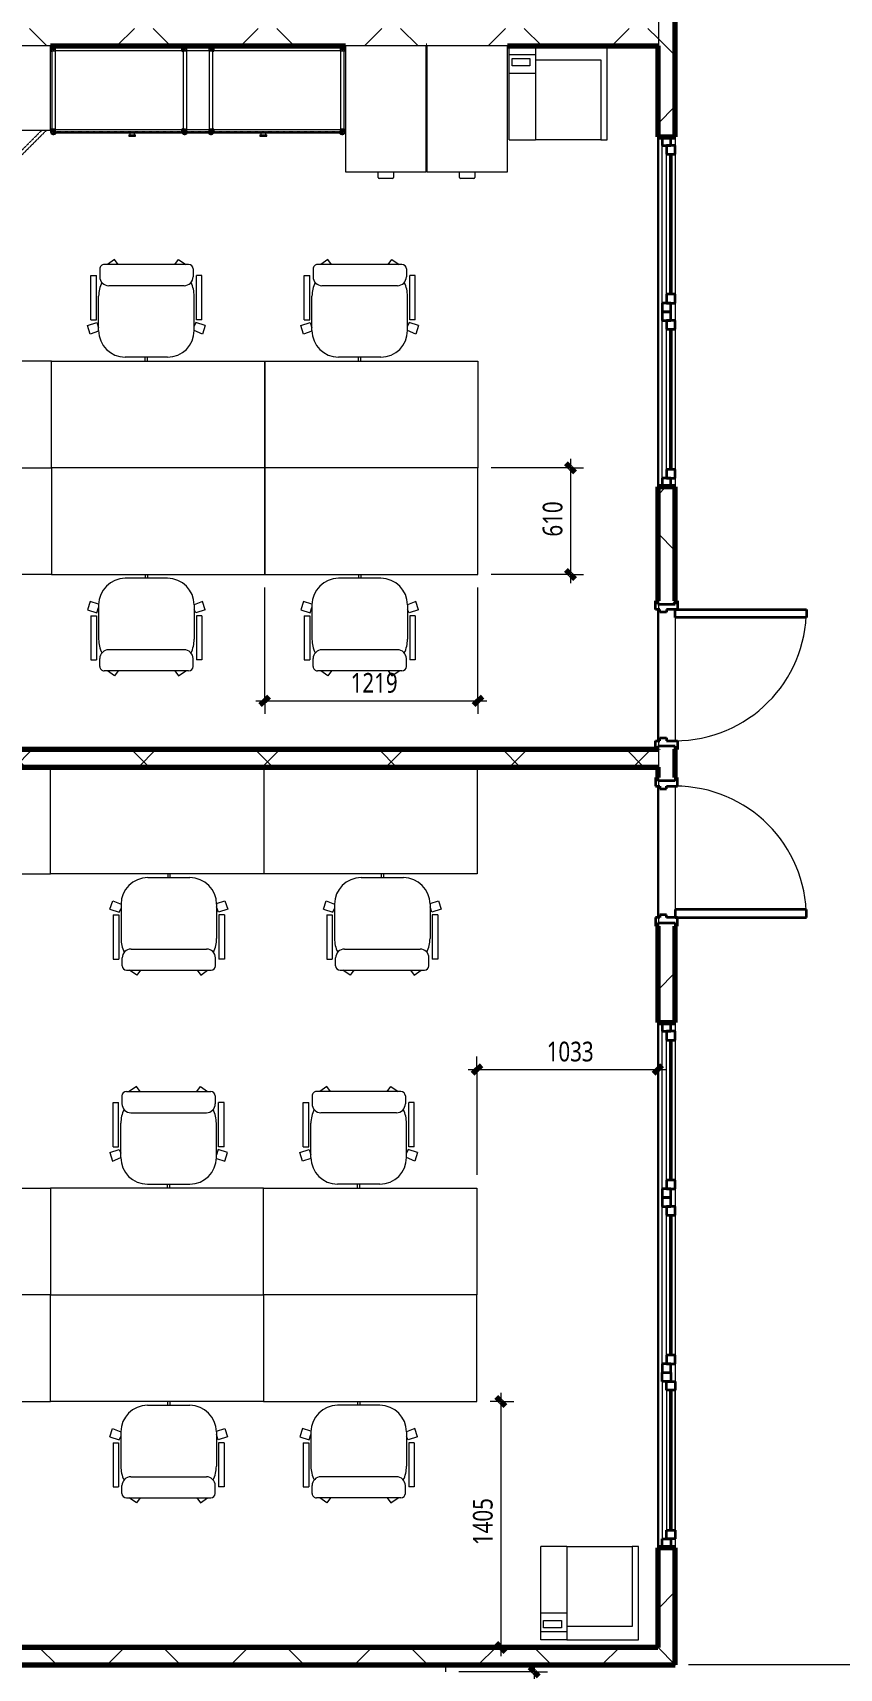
# Model space of a CAD drawing. Header units: millimetres. Extents: x -67152 to -48359, y -6192 to 21191.
# Drawn here: x -60032 to -55421, y 4014 to 13357 of the extents above; entities that cross this region are included whole.
import ezdxf

# ---------------------------------------------------------------- set-up
doc = ezdxf.new("R2010")
doc.units = ezdxf.units.MM
doc.linetypes.add('_Hidden', pattern=[2.38125, 1.5875, -0.79375])
doc.linetypes.add('Dash 3mm', pattern=[6, 3, -3])
for name, color, linetype, lineweight in [('A-ANNO-DIMS', 211, 'Continuous', 9), ('A-ANNO-DIMS-50', 211, 'Continuous', 9), ('A-DETL-GENF', 92, 'Continuous', 9), ('A-DOOR', 31, 'Continuous', 18), ('A-DOOR-FRAM', 31, 'Continuous', 35), ('A-FLOR', 192, 'Continuous', 18), ('A-GLAZ', 151, 'Continuous', 18), ('A-WALL', 113, 'Continuous', 18), ('A-WALL-PATT', 111, 'Continuous', 70), ('I-FURN', 30, 'Continuous', 9), ('I-FURN-HDLN', 30, 'Dash 3mm', 9), ('I-FURN-PNLS', 30, 'Continuous', 9), ('Q-CASE', 31, 'Continuous', 9), ('Q-SPCQ', 91, 'Continuous', 9), ('S-STRS', 31, 'Continuous', 9)]:
    doc.layers.add(name, color=color, linetype=linetype, lineweight=lineweight)
doc.styles.add('Trebuchet MS_1', font='trebuc.ttf', dxfattribs={"width": 0.8, "height": 112.5})
doc.dimstyles.new('Linear_-_2_25mm_Trebuchet_MS', dxfattribs={"dimscale": 304.8, "dimtxt": 115.981977, "dimasz": 0.164042, "dimexe": 0.246063, "dimexo": 0.246063, "dimgap": 0.049213, "dimtad": 1, "dimdec": 0, "dimzin": 0, "dimdsep": 46, "dimtxsty": 'Trebuchet MS_1', "dimblk1": 'OBLIQUE', "dimblk2": 'OBLIQUE', "dimsah": 1, "dimcen": 0.09, "dimdle": 0.164042, "dimazin": 0, "dimtfac": 1, "dimtdec": 4, "dimtix": 1, "dimtmove": 0, "dimatfit": 3, "dimfxl": 1, "dimtvp": 1, "dimtolj": 1, "dimtzin": 0, "dimarcsym": 2})
pattern_1 = [(45, (0, 0), (-353.5534, 353.5534), []), (135, (0, 0), (-353.5534, -353.5534), [])]

# ---------------------------------------------------------------- blocks, each defined once
blk = doc.blocks.new('Printer-LaserJet - Printer-LaserJet-3350240-Nivel 1 Oficinas')
at = {"layer": 'Q-SPCQ'}
for p, q in [((-163.7, -136.9), (-163.7, 244.1)), ((-14.6, 244.1), (-163.7, 244.1)), ((-14.6, 244.1), (359.2, 244.1)), ((-14.6, 244.1), (-14.6, -136.9)), ((395.1, 244.1), (359.2, 244.1)), ((359.2, 244.1), (359.2, -213.1)), ((395.1, -289.3), (395.1, 244.1)), ((-163.7, -243.8), (-163.7, -136.9)), ((-14.6, -136.9), (-163.7, -136.9)), ((-147.1, -219.7), (-147.1, -178.1)), ((-147.1, -178.1), (-45.5, -178.1)), ((-45.5, -179.9), (-147.1, -179.9)), ((-45.5, -178.1), (-45.5, -219.7)), ((-14.6, -136.9), (-14.6, -243.8)), ((-163.7, -289.3), (-163.7, -243.8)), ((-14.6, -243.8), (-163.7, -243.8)), ((-45.5, -219.7), (-147.1, -219.7)), ((359.2, -213.1), (-14.6, -213.1)), ((-14.6, -243.8), (-14.6, -289.3)), ((-14.6, -289.3), (-163.7, -289.3)), ((-14.6, -289.3), (395.1, -289.3))]:
    blk.add_line(p, q, dxfattribs=at)
blk = doc.blocks.new('Printer-LaserJet - Printer-LaserJet-3171375-Nivel 1 Oficinas')
at = {"layer": 'Q-SPCQ'}
for p, q in [((-163.7, 243.8), (-163.7, 289.3)), ((-163.7, 289.3), (-14.6, 289.3)), ((395.1, 289.3), (-14.6, 289.3)), ((-14.6, 289.3), (-14.6, 243.8)), ((395.1, -244.1), (395.1, 289.3)), ((-163.7, 136.9), (-163.7, 243.8)), ((-163.7, 243.8), (-14.6, 243.8)), ((-147.1, 219.7), (-45.5, 219.7)), ((-147.1, 178.1), (-147.1, 219.7)), ((-45.5, 219.7), (-45.5, 178.1)), ((-14.6, 243.8), (-14.6, 136.9)), ((-14.6, 213.1), (359.2, 213.1)), ((359.2, 213.1), (359.2, -244.1)), ((-163.7, -244.1), (-163.7, 136.9)), ((-163.7, 136.9), (-14.6, 136.9)), ((-147.1, 179.9), (-45.5, 179.9)), ((-45.5, 178.1), (-147.1, 178.1)), ((-14.6, 136.9), (-14.6, -244.1)), ((-163.7, -244.1), (-14.6, -244.1)), ((359.2, -244.1), (-14.6, -244.1)), ((359.2, -244.1), (395.1, -244.1))]:
    blk.add_line(p, q, dxfattribs=at)
blk = doc.blocks.new('Furniture_System-Standing_Desk-Rectangular - 120x60-2486076-Nivel 1 Oficinas')
at = {"layer": 'I-FURN-PNLS'}
for p, q in [((1219.2, 0), (0, 0)), ((0, 0), (0, -609.6)), ((1219.2, -609.6), (1219.2, 0)), ((0, -609.6), (1219.2, -609.6))]:
    blk.add_line(p, q, dxfattribs=at)
blk = doc.blocks.new('Chair-Executive - Chair-Executive-3281376-Nivel 1 Oficinas')
at = {"layer": 'I-FURN'}
for p, q in [((-125.5, 222.1), (-125.5, 177)), ((-100.3, 247.3), (382.2, 247.3)), ((-41.7, 275.7), (-83.8, 247.3)), ((-21.1, 247.3), (-41.7, 275.7)), ((303, 247.3), (323.6, 275.7)), ((323.6, 275.7), (362.7, 247.3)), ((407.5, 222.1), (407.5, 177)), ((-176.5, -68.4), (-176.5, 184.3)), ((-176.5, 184.3), (-144.6, 184.3)), ((-144.6, -68.4), (-144.6, 184.3)), ((-74.8, 126.3), (356.8, 126.3)), ((458.5, 184.3), (426.2, 184.3)), ((426.2, -68.4), (426.2, 184.3)), ((458.5, -68.4), (458.5, 184.3)), ((-132.1, -129.5), (-132.1, 66.2)), ((414, -129.5), (414, 66.2)), ((-195.6, -101.6), (-142, -84.2)), ((-176.5, -68.4), (-144.6, -68.4)), ((-142, -84.2), (-132.1, -104.4)), ((424, -84.2), (414, -114.8)), ((477.6, -101.6), (424, -84.2)), ((458.5, -68.4), (426.2, -68.4)), ((-195.6, -101.6), (-179.9, -149.9)), ((-179.9, -149.9), (-132.1, -129.5)), ((414, -134.3), (461.9, -149.9)), ((461.9, -149.9), (477.6, -101.6)), ((20.3, -281.9), (261.6, -281.9)), ((134.6, -303.9), (134.6, -281.9)), ((134.6, -281.9), (147.3, -281.9)), ((147.3, -303.9), (147.3, -281.9))]:
    blk.add_line(p, q, dxfattribs=at)
for centre, radius, start, end in [((-100.3, 222.1), 25.2, 90, 180), ((382.2, 222.1), 25.2, 360, 90), ((45.7, 66.2), 177.8, 153.83416, 180), ((-74.8, 177), 50.7, 180, 270), ((356.8, 177), 50.7, 270, 360), ((236.2, 66.2), 177.8, 360, 26.1684), ((20.3, -129.5), 152.4, 180, 270), ((261.6, -129.5), 152.4, 270, 360)]:
    blk.add_arc(centre, radius, start, end, dxfattribs=at)
blk = doc.blocks.new('Furniture_System-Standing_Desk-Rectangular - 120x60-3281375-Nivel 1 Oficinas')
at = {"layer": 'I-FURN-PNLS'}
for p, q in [((0, 609.6), (1219.2, 609.6)), ((0, 0), (0, 609.6)), ((1219.2, 609.6), (1219.2, 0)), ((1219.2, 0), (0, 0))]:
    blk.add_line(p, q, dxfattribs=at)
blk = doc.blocks.new('Chair-Executive - Chair-Executive-3215924-Nivel 1 Oficinas')
at = {"layer": 'I-FURN'}
for p, q in [((20.3, 281.9), (261.6, 281.9)), ((134.6, 303.9), (134.6, 281.9)), ((134.6, 281.9), (147.3, 281.9)), ((147.3, 303.9), (147.3, 281.9)), ((-195.6, 101.6), (-179.9, 149.9)), ((-195.6, 101.6), (-142, 84.2)), ((-179.9, 149.9), (-132.1, 129.5)), ((-142, 84.2), (-132.1, 104.4)), ((-132.1, 129.5), (-132.1, -66.2)), ((414, 134.3), (461.9, 149.9)), ((414, 129.5), (414, -66.2)), ((424, 84.2), (414, 114.8)), ((477.6, 101.6), (424, 84.2)), ((461.9, 149.9), (477.6, 101.6)), ((-176.5, 68.4), (-144.6, 68.4)), ((-176.5, 68.4), (-176.5, -184.3)), ((-144.6, 68.4), (-144.6, -184.3)), ((458.5, 68.4), (426.2, 68.4)), ((426.2, 68.4), (426.2, -184.3)), ((458.5, 68.4), (458.5, -184.3)), ((-176.5, -184.3), (-144.6, -184.3)), ((-125.5, -222.1), (-125.5, -177)), ((-74.8, -126.3), (356.8, -126.3)), ((407.5, -222.1), (407.5, -177)), ((458.5, -184.3), (426.2, -184.3)), ((-100.3, -247.3), (382.2, -247.3)), ((-41.7, -275.7), (-83.8, -247.3)), ((-21.1, -247.3), (-41.7, -275.7)), ((303, -247.3), (323.6, -275.7)), ((323.6, -275.7), (362.7, -247.3))]:
    blk.add_line(p, q, dxfattribs=at)
for centre, radius, start, end in [((20.3, 129.5), 152.4, 90, 180), ((261.6, 129.5), 152.4, 0, 90), ((45.7, -66.2), 177.8, 180, 206.16584), ((236.2, -66.2), 177.8, 333.8316, 0), ((-74.8, -177), 50.7, 90, 180), ((356.8, -177), 50.7, 0, 90), ((-100.3, -222.1), 25.2, 180, 270), ((382.2, -222.1), 25.2, 270, 0)]:
    blk.add_arc(centre, radius, start, end, dxfattribs=at)
blk = doc.blocks.new('Furniture_System-Standing_Desk-Rectangular - 120x60-V10-Nivel 1 Oficinas')
at = {"layer": 'I-FURN-PNLS'}
for p, q in [((0, 609.6), (1219.2, 609.6)), ((0, 0), (0, 609.6)), ((1219.2, 609.6), (1219.2, 0))]:
    blk.add_line(p, q, dxfattribs=at)
blk = doc.blocks.new('Furniture_System-Standing_Desk-Rectangular - 120x60-V11-Nivel 1 Oficinas')
at = {"layer": 'I-FURN-PNLS'}
for p, q in [((0, 0), (0, -609.6)), ((1219.2, -609.6), (1219.2, 0)), ((0, -609.6), (1219.2, -609.6))]:
    blk.add_line(p, q, dxfattribs=at)
blk = doc.blocks.new('SSG_Cabinet_Storage_2_Door_SST - Default-3475845-Nivel 1 Oficinas')
at = {"layer": 'Q-CASE', "lineweight": 18}
for p, q in [((457.2, 241.3), (-457.2, 241.3)), ((-457.2, 241.3), (-457.2, -241.3)), ((457.2, -241.3), (457.2, 241.3)), ((-457.2, -241.3), (457.2, -241.3))]:
    blk.add_line(p, q, dxfattribs=at)
at = {"layer": 'Q-CASE', "linetype": '_Hidden', "lineweight": 18}
for p, q in [((-435, -241.3), (-128.5, -547.8)), ((-115.1, -534.3), (-408, -241.3)), ((115.1, -534.3), (408, -241.3)), ((435, -241.3), (128.5, -547.8)), ((-128.5, -547.8), (-115.1, -534.3)), ((128.5, -547.8), (115.1, -534.3))]:
    blk.add_line(p, q, dxfattribs=at)
for centre, start, end in [((-435, -241.3), 315, 360), ((435, -241.3), 180, 225)]:
    blk.add_arc(centre, 433.4, start, end, dxfattribs=at)
blk = doc.blocks.new('M_Cabinet-File 5 Drawer - 0380 x 0457mm-3476997-Nivel 1 Oficinas')
at = {"layer": 'I-FURN'}
for p, q in [((102.1, 217.9), (-357.9, 217.9)), ((-357.9, 217.9), (-357.9, -502.1)), ((102.1, -502.1), (102.1, 217.9)), ((-357.9, -502.1), (102.1, -502.1)), ((-172.3, -533.9), (-172.3, -502.1)), ((-89.8, -540.2), (-166, -540.2)), ((-83.4, -502.1), (-83.4, -533.9))]:
    blk.add_line(p, q, dxfattribs=at)
for centre, start, end in [((-166, -533.9), 180, 270), ((-89.8, -533.9), 270, 0)]:
    blk.add_arc(centre, 6.35, start, end, dxfattribs=at)
blk = doc.blocks.new('USM Haller sideboard 1536x386 740 mm - Pos_ 3_05  _1536x386_740mm _  60x15_29inch_-3489372-Nivel 1 Oficinas')
at = {"layer": 'A-DETL-GENF'}
for p, q in [((6.6, -13), (6.6, -23)), ((6.6, -13), (6.6, -23)), ((8.5, -29.4), (10.2, -27.7)), ((8.5, -29.4), (10.2, -27.7)), ((8.5, -29.4), (8.5, -476.6)), ((8.5, -29.4), (8.5, -476.6)), ((23, -6.6), (13, -6.6)), ((23, -6.6), (13, -6.6)), ((13, -29.4), (23, -29.4)), ((13, -29.4), (23, -29.4)), ((27.5, -29.4), (25.8, -27.7)), ((27.5, -29.4), (25.8, -27.7)), ((27.5, -29.4), (27.5, -476.6)), ((27.5, -29.4), (27.5, -476.6)), ((29.4, -8.5), (27.7, -10.2)), ((29.4, -8.5), (27.7, -10.2)), ((29.4, -27.5), (27.7, -25.8)), ((29.4, -27.5), (27.7, -25.8)), ((29.4, -8.5), (906.9, -8.5)), ((29.4, -8.5), (906.9, -8.5)), ((29.4, -23), (29.4, -13)), ((29.4, -23), (29.4, -13)), ((29.4, -27.5), (906.9, -27.5)), ((29.4, -27.5), (906.9, -27.5)), ((756.6, -13), (756.6, -23)), ((756.6, -13), (756.6, -23)), ((758.5, -29.4), (760.2, -27.7)), ((758.5, -29.4), (760.2, -27.7)), ((758.5, -29.4), (758.5, -476.6)), ((758.5, -29.4), (758.5, -476.6)), ((773, -6.6), (763, -6.6)), ((773, -6.6), (763, -6.6)), ((763, -29.4), (773, -29.4)), ((763, -29.4), (773, -29.4)), ((777.5, -29.4), (775.8, -27.7)), ((777.5, -29.4), (775.8, -27.7)), ((777.5, -29.4), (777.5, -476.6)), ((777.5, -29.4), (777.5, -476.6)), ((779.4, -8.5), (777.7, -10.2)), ((779.4, -8.5), (777.7, -10.2)), ((779.4, -27.5), (777.7, -25.8)), ((779.4, -27.5), (777.7, -25.8)), ((779.4, -8.5), (1656.9, -8.5)), ((779.4, -8.5), (1656.9, -8.5)), ((779.4, -23), (779.4, -13)), ((779.4, -23), (779.4, -13)), ((779.4, -27.5), (1656.9, -27.5)), ((779.4, -27.5), (1656.9, -27.5)), ((906.6, -13), (906.6, -23)), ((906.6, -13), (906.6, -23)), ((906.9, -8.5), (908.4, -10)), ((906.9, -8.5), (908.4, -10)), ((906.9, -27.5), (908.4, -26)), ((906.9, -27.5), (908.4, -26)), ((908.5, -29.4), (910.2, -27.7)), ((908.5, -29.4), (910.2, -27.7)), ((908.5, -29.4), (908.5, -33.3)), ((908.5, -29.4), (908.5, -476.6)), ((908.5, -29.4), (908.5, -33.3)), ((908.5, -29.4), (908.5, -476.6)), ((923, -6.6), (913, -6.6)), ((923, -6.6), (913, -6.6)), ((913, -29.4), (923, -29.4)), ((913, -29.4), (923, -29.4)), ((927.5, -29.4), (925.8, -27.7)), ((927.5, -29.4), (925.8, -27.7)), ((927.5, -29.4), (927.5, -33.3)), ((927.5, -29.4), (927.5, -476.6)), ((927.5, -29.4), (927.5, -476.6)), ((927.5, -29.4), (927.5, -33.3)), ((927.5, -29.4), (927.5, -476.6)), ((927.5, -29.4), (927.5, -476.6)), ((929.4, -23), (929.4, -13)), ((929.4, -23), (929.4, -13)), ((1656.6, -13), (1656.6, -23)), ((1656.6, -13), (1656.6, -23)), ((1656.9, -8.5), (1658.4, -10)), ((1656.9, -8.5), (1658.4, -10)), ((1656.9, -27.5), (1658.4, -26)), ((1656.9, -27.5), (1658.4, -26)), ((1658.5, -29.4), (1660.2, -27.7)), ((1658.5, -29.4), (1660.2, -27.7)), ((1658.5, -29.4), (1658.5, -33.3)), ((1658.5, -29.4), (1658.5, -476.6)), ((1658.5, -29.4), (1658.5, -33.3)), ((1658.5, -29.4), (1658.5, -476.6)), ((1673, -6.6), (1663, -6.6)), ((1673, -6.6), (1663, -6.6)), ((1663, -29.4), (1673, -29.4)), ((1663, -29.4), (1673, -29.4)), ((1677.5, -29.4), (1675.8, -27.7)), ((1677.5, -29.4), (1675.8, -27.7)), ((1677.5, -29.4), (1677.5, -33.3)), ((1677.5, -29.4), (1677.5, -476.6)), ((1677.5, -29.4), (1677.5, -476.6)), ((1677.5, -29.4), (1677.5, -33.3)), ((1677.5, -29.4), (1677.5, -476.6)), ((1677.5, -29.4), (1677.5, -476.6)), ((1679.4, -23), (1679.4, -13)), ((1679.4, -23), (1679.4, -13)), ((6.6, -483), (6.6, -493)), ((6.6, -483), (6.6, -493)), ((8.5, -476.6), (10.2, -478.3)), ((8.5, -476.6), (10.2, -478.3)), ((23, -476.6), (13, -476.6)), ((23, -476.6), (13, -476.6)), ((13, -499.4), (23, -499.4)), ((13, -499.4), (23, -499.4)), ((27.5, -476.6), (25.8, -478.3)), ((27.5, -476.6), (25.8, -478.3)), ((29.4, -478.5), (27.7, -480.2)), ((29.4, -478.5), (27.7, -480.2)), ((29.4, -497.5), (27.7, -495.8)), ((29.4, -497.5), (27.7, -495.8)), ((29.4, -478.5), (906.3, -478.5)), ((29.4, -478.5), (906.3, -478.5)), ((29.4, -493), (29.4, -483)), ((29.4, -493), (29.4, -483)), ((29.4, -497.5), (906.9, -497.5)), ((29.4, -497.5), (454.1, -497.5)), ((481.7, -497.5), (906.9, -497.5)), ((756.6, -483), (756.6, -493)), ((756.6, -483), (756.6, -493)), ((758.5, -476.6), (760.2, -478.3)), ((758.5, -476.6), (760.2, -478.3)), ((773, -476.6), (763, -476.6)), ((773, -476.6), (763, -476.6)), ((763, -499.4), (773, -499.4)), ((763, -499.4), (773, -499.4)), ((777.5, -476.6), (775.8, -478.3)), ((777.5, -476.6), (775.8, -478.3)), ((779.4, -478.5), (777.7, -480.2)), ((779.4, -478.5), (777.7, -480.2)), ((779.4, -497.5), (777.7, -495.8)), ((779.4, -497.5), (777.7, -495.8)), ((779.4, -478.5), (1656.3, -478.5)), ((779.4, -478.5), (1656.3, -478.5)), ((779.4, -493), (779.4, -483)), ((779.4, -493), (779.4, -483)), ((779.4, -497.5), (1656.9, -497.5)), ((779.4, -497.5), (1204.1, -497.5)), ((906.3, -478.5), (908.2, -480.3)), ((906.3, -478.5), (908.2, -480.3)), ((906.6, -483), (906.6, -493)), ((906.6, -483), (906.6, -493)), ((906.9, -497.5), (908.4, -496)), ((906.9, -497.5), (908.4, -496)), ((908.5, -476.6), (910.2, -478.3)), ((908.5, -476.6), (910.2, -478.3)), ((923, -476.6), (913, -476.6)), ((923, -476.6), (913, -476.6)), ((913, -499.4), (923, -499.4)), ((913, -499.4), (923, -499.4)), ((927.5, -476.6), (925.8, -478.3)), ((927.5, -476.6), (925.8, -478.3)), ((929.4, -493), (929.4, -483)), ((929.4, -493), (929.4, -483)), ((1231.7, -497.5), (1656.9, -497.5)), ((1656.3, -478.5), (1658.2, -480.3)), ((1656.3, -478.5), (1658.2, -480.3)), ((1656.6, -483), (1656.6, -493)), ((1656.6, -483), (1656.6, -493)), ((1656.9, -497.5), (1658.4, -496)), ((1656.9, -497.5), (1658.4, -496)), ((1658.5, -476.6), (1660.2, -478.3)), ((1658.5, -476.6), (1660.2, -478.3)), ((1673, -476.6), (1663, -476.6)), ((1673, -476.6), (1663, -476.6)), ((1663, -499.4), (1673, -499.4)), ((1663, -499.4), (1673, -499.4)), ((1677.5, -476.6), (1675.8, -478.3)), ((1677.5, -476.6), (1675.8, -478.3)), ((1679.4, -493), (1679.4, -483)), ((1679.4, -493), (1679.4, -483))]:
    blk.add_line(p, q, dxfattribs=at)
for centre, radius, start, end in [((18.3, -18), 18, 31.87492, 148.12508), ((768.3, -18), 18, 31.87492, 148.12508), ((18, -18), 18, 31.88847, 238.12508), ((18, -18), 18, 121.86073, 238.13927), ((18.1, -18.1), 12.7, 113.93933, 156.06067), ((18.1, -18.1), 12.7, 113.93933, 156.06067), ((18.1, -17.9), 12.7, 203.93822, 246.06178), ((18.1, -17.9), 12.7, 203.93822, 246.06178), ((18, -18), 5.27, 0, 180), ((18, -18), 5.27, 0, 180), ((18, -18), 5.27, 180, 0), ((18, -18), 5.27, 180, 0), ((18, -18), 4.27, 360, 180), ((18, -18), 4.27, 360, 180), ((18, -18), 4.27, 180, 360), ((18, -18), 4.27, 180, 360), ((17.9, -18.1), 12.6, 23.79111, 66.20889), ((17.9, -18.1), 12.6, 23.79111, 66.20889), ((18.1, -18.1), 12.4, 293.37609, 336.62391), ((18.1, -18.1), 12.4, 293.37609, 336.62391), ((768, -18), 18, 31.88847, 238.12508), ((768.1, -18.1), 12.7, 113.93933, 156.06067), ((768.1, -18.1), 12.7, 113.93933, 156.06067), ((768.1, -17.9), 12.7, 203.93822, 246.06178), ((768.1, -17.9), 12.7, 203.93822, 246.06178), ((768, -18), 5.27, 0, 180), ((768, -18), 5.27, 0, 180), ((768, -18), 5.27, 180, 0), ((768, -18), 5.27, 180, 0), ((768, -18), 4.27, 0, 180), ((768, -18), 4.27, 0, 180), ((768, -18), 4.27, 180, 360), ((768, -18), 4.27, 180, 360), ((767.9, -18.1), 12.6, 23.79111, 66.20889), ((767.9, -18.1), 12.6, 23.79111, 66.20889), ((768.1, -18.1), 12.4, 293.37609, 336.62391), ((768.1, -18.1), 12.4, 293.37609, 336.62391), ((918, -18), 18, 31.87492, 148.12508), ((918.3, -18), 18, 301.87492, 148.11153), ((918.1, -18.1), 12.7, 113.93933, 156.06067), ((918.1, -18.1), 12.7, 113.93933, 156.06067), ((918.1, -17.9), 12.7, 203.93822, 246.06178), ((918.1, -17.9), 12.7, 203.93822, 246.06178), ((918, -18), 5.27, 0, 180), ((918, -18), 5.27, 0, 180), ((918, -18), 5.27, 180, 0), ((918, -18), 5.27, 180, 0), ((918, -18), 4.27, 0, 180), ((918, -18), 4.27, 0, 180), ((918, -18), 4.27, 180, 360), ((918, -18), 4.27, 180, 360), ((917.9, -18.1), 12.6, 23.79111, 66.20889), ((917.9, -18.1), 12.6, 23.79111, 66.20889), ((918.1, -18.1), 12.4, 293.37609, 336.62391), ((918.1, -18.1), 12.4, 293.37609, 336.62391), ((918, -18), 18, 301.87492, 58.12508), ((1668, -18), 18, 31.87492, 148.12508), ((1668.3, -18), 18, 301.87492, 148.11153), ((1668.1, -18.1), 12.7, 113.93933, 156.06067), ((1668.1, -18.1), 12.7, 113.93933, 156.06067), ((1668.1, -17.9), 12.7, 203.93822, 246.06178), ((1668.1, -17.9), 12.7, 203.93822, 246.06178), ((1668, -18), 5.27, 0, 180), ((1668, -18), 5.27, 0, 180), ((1668, -18), 5.27, 180, 0), ((1668, -18), 5.27, 180, 0), ((1668, -18), 4.27, 0, 180), ((1668, -18), 4.27, 0, 180), ((1668, -18), 4.27, 180, 360), ((1668, -18), 4.27, 180, 360), ((1667.9, -18.1), 12.6, 23.79111, 66.20889), ((1667.9, -18.1), 12.6, 23.79111, 66.20889), ((1668.1, -18.1), 12.4, 293.37609, 336.62391), ((1668.1, -18.1), 12.4, 293.37609, 336.62391), ((18, -488), 18, 121.87492, 328.12635), ((18, -488), 18, 121.86073, 238.13927), ((18.3, -488), 18, 211.86011, 328.13989), ((18.1, -488.1), 12.7, 113.93933, 156.06067), ((18.1, -488.1), 12.7, 113.93933, 156.06067), ((18.1, -487.9), 12.7, 203.93822, 246.06178), ((18.1, -487.9), 12.7, 203.93822, 246.06178), ((18, -488), 5.27, 0, 180), ((18, -488), 5.27, 0, 180), ((18, -488), 5.27, 180, 0), ((18, -488), 5.27, 180, 0), ((18, -488), 4.27, 360, 180), ((18, -488), 4.27, 360, 180), ((18, -488), 4.27, 180, 360), ((18, -488), 4.27, 180, 360), ((17.9, -488.1), 12.6, 23.79111, 66.20889), ((17.9, -488.1), 12.6, 23.79111, 66.20889), ((18.1, -488.1), 12.4, 293.37609, 336.62391), ((18.1, -488.1), 12.4, 293.37609, 336.62391), ((768, -488), 18, 121.87492, 328.12635), ((768.3, -488), 18, 211.86011, 328.13989), ((768.1, -488.1), 12.7, 113.93933, 156.06067), ((768.1, -488.1), 12.7, 113.93933, 156.06067), ((768.1, -487.9), 12.7, 203.93822, 246.06178), ((768.1, -487.9), 12.7, 203.93822, 246.06178), ((768, -488), 5.27, 0, 180), ((768, -488), 5.27, 0, 180), ((768, -488), 5.27, 180, 0), ((768, -488), 5.27, 180, 0), ((768, -488), 4.27, 0, 180), ((768, -488), 4.27, 0, 180), ((768, -488), 4.27, 180, 0), ((768, -488), 4.27, 180, 0), ((767.9, -488.1), 12.6, 23.79111, 66.20889), ((767.9, -488.1), 12.6, 23.79111, 66.20889), ((768.1, -488.1), 12.4, 293.37609, 336.62391), ((768.1, -488.1), 12.4, 293.37609, 336.62391), ((918, -488), 18, 211.86011, 328.13989), ((918.3, -488), 18, 211.87365, 58.12508), ((918.1, -488.1), 12.7, 113.93933, 156.06067), ((918.1, -488.1), 12.7, 113.93933, 156.06067), ((918.1, -487.9), 12.7, 203.93822, 246.06178), ((918.1, -487.9), 12.7, 203.93822, 246.06178), ((918, -488), 5.27, 0, 180), ((918, -488), 5.27, 0, 180), ((918, -488), 5.27, 180, 0), ((918, -488), 5.27, 180, 0), ((918, -488), 4.27, 0, 180), ((918, -488), 4.27, 0, 180), ((918, -488), 4.27, 180, 0), ((918, -488), 4.27, 180, 0), ((917.9, -488.1), 12.6, 23.79111, 66.20889), ((917.9, -488.1), 12.6, 23.79111, 66.20889), ((918.1, -488.1), 12.4, 293.37609, 336.62391), ((918.1, -488.1), 12.4, 293.37609, 336.62391), ((918, -488), 18, 301.88912, 58.11088), ((1668, -488), 18, 211.86011, 328.13989), ((1668.3, -488), 18, 211.87365, 58.12508), ((1668.1, -488.1), 12.7, 113.93933, 156.06067), ((1668.1, -488.1), 12.7, 113.93933, 156.06067), ((1668.1, -487.9), 12.7, 203.93822, 246.06178), ((1668.1, -487.9), 12.7, 203.93822, 246.06178), ((1668, -488), 5.27, 0, 180), ((1668, -488), 5.27, 0, 180), ((1668, -488), 5.27, 180, 0), ((1668, -488), 5.27, 180, 0), ((1668, -488), 4.27, 0, 180), ((1668, -488), 4.27, 0, 180), ((1668, -488), 4.27, 180, 0), ((1668, -488), 4.27, 180, 0), ((1667.9, -488.1), 12.6, 23.79111, 66.20889), ((1667.9, -488.1), 12.6, 23.79111, 66.20889), ((1668.1, -488.1), 12.4, 293.37609, 336.62391), ((1668.1, -488.1), 12.4, 293.37609, 336.62391)]:
    blk.add_arc(centre, radius, start, end, dxfattribs=at)
at = {"layer": 'I-FURN'}
for p, q in [((448.2, -508), (448.2, -516)), ((448.2, -508), (487.6, -508)), ((448.2, -516), (487.6, -516)), ((454.1, -497.5), (454.1, -508)), ((481.7, -497.5), (454.1, -497.5)), ((481.7, -508), (481.7, -497.5)), ((487.6, -516), (487.6, -508)), ((1198.2, -508), (1198.2, -516)), ((1198.2, -508), (1237.6, -508)), ((1198.2, -516), (1237.6, -516)), ((1204.1, -497.5), (1204.1, -508)), ((1231.7, -497.5), (1204.1, -497.5)), ((1231.7, -508), (1231.7, -497.5)), ((1237.6, -516), (1237.6, -508))]:
    blk.add_line(p, q, dxfattribs=at)
at = {"layer": 'I-FURN-HDLN'}
for p, q in [((918, -490.5), (18, -490.5)), ((18, -490.5), (918, -490.5)), ((1668, -490.5), (768, -490.5)), ((768, -490.5), (1668, -490.5))]:
    blk.add_line(p, q, dxfattribs=at)
blk = doc.blocks.new('Side hung casement - 1000_1200-V19-Nivel 1 Oficinas')
at = {"layer": 'A-GLAZ', "lineweight": 35}
for p, q in [((-500, -25.5), (-500, 24.5)), ((-500, 24.5), (-450, 24.5)), ((-450, 0), (-450, 49.5)), ((-450, 49.5), (-400, 49.5)), ((-450, 24.5), (-450, -25.5)), ((-400, 0), (-450, 0)), ((-400, 49.5), (-400, 0)), ((400, 0), (400, 49.5)), ((400, 49.5), (450, 49.5)), ((450, 0), (400, 0)), ((450, 49.5), (450, 0)), ((450, -25.5), (450, 24.5)), ((450, 24.5), (500, 24.5)), ((-450, -25.5), (-500, -25.5)), ((500, -25.5), (450, -25.5))]:
    blk.add_line(p, q, dxfattribs=at)
at = {"layer": 'A-GLAZ', "lineweight": 9}
for p, q in [((400, 49.5), (-400, 49.5)), ((-400, 0), (400, 0)), ((-450, -25.5), (450, -25.5))]:
    blk.add_line(p, q, dxfattribs=at)
at = {"layer": 'A-GLAZ', "lineweight": 50}
for p, q in [((-400, 24.5), (-400, 25.5)), ((-400, 25.5), (400, 25.5)), ((400, 24.5), (-400, 24.5)), ((400, 25.5), (400, 24.5))]:
    blk.add_line(p, q, dxfattribs=at)
blk = doc.blocks.new('Side hung casement - 1000_1200-V16-Nivel 1 Oficinas')
at = {"layer": 'A-GLAZ', "lineweight": 35}
for p, q in [((-450, 25.5), (-500, 25.5)), ((-500, 25.5), (-500, -24.5)), ((-450, -24.5), (-450, 25.5)), ((-400, 0), (-450, 0)), ((-450, 0), (-450, -49.5)), ((-400, -49.5), (-400, 0)), ((450, 0), (400, 0)), ((400, 0), (400, -49.5)), ((500, 25.5), (450, 25.5)), ((450, 25.5), (450, -24.5)), ((450, -49.5), (450, 0)), ((500, -24.5), (500, 25.5)), ((-500, -24.5), (-450, -24.5)), ((-450, -49.5), (-400, -49.5)), ((400, -49.5), (450, -49.5)), ((450, -24.5), (500, -24.5))]:
    blk.add_line(p, q, dxfattribs=at)
at = {"layer": 'A-GLAZ', "lineweight": 9}
for p, q in [((-450, 25.5), (450, 25.5)), ((-400, 0), (400, 0)), ((400, -49.5), (-400, -49.5))]:
    blk.add_line(p, q, dxfattribs=at)
at = {"layer": 'A-GLAZ', "lineweight": 50}
for p, q in [((400, -24.5), (-400, -24.5)), ((-400, -24.5), (-400, -25.5)), ((-400, -25.5), (400, -25.5)), ((400, -25.5), (400, -24.5))]:
    blk.add_line(p, q, dxfattribs=at)
blk = doc.blocks.new('M_Door-Passage-Single-Flush - 750 x 2000mm-3224211-Nivel 1 Oficinas')
at = {"layer": 'A-DOOR', "lineweight": 35}
for p, q in [((375, 806.3), (330, 806.3)), ((330, 806.3), (330, 56.3)), ((375, 56.3), (375, 806.3)), ((330, 56.3), (375, 56.3))]:
    blk.add_line(p, q, dxfattribs=at)
at = {"layer": 'A-DOOR', "lineweight": 9}
blk.add_arc((375, 56.3), 750, 90, 180, dxfattribs=at)
at = {"layer": 'A-DOOR-FRAM'}
for p, q in [((-375.1, 69), (-424.1, 69)), ((-424.1, 69), (-424.1, 56.3)), ((-424.1, 56.3), (-405, 56.3)), ((-405, 56.3), (-405, -43.7)), ((-375.1, 6.6), (-375.1, 69)), ((-359.2, 6.6), (-375.1, 6.6)), ((-359.2, -31.5), (-359.2, 6.6)), ((375, 6.6), (359.2, 6.6)), ((359.2, 6.6), (359.2, -31.5)), ((424, 69), (375, 69)), ((375, 69), (375, 6.6)), ((405, -43.7), (405, 56.3)), ((405, 56.3), (424, 56.3)), ((424, 56.3), (424, 69)), ((-405, -43.7), (-424.1, -43.7)), ((-424.1, -43.7), (-424.1, -56.4)), ((-424.1, -56.4), (-375.1, -56.4)), ((-375.1, -56.4), (-375.1, -31.5)), ((-375.1, -31.5), (-359.2, -31.5)), ((359.2, -31.5), (375, -31.5)), ((375, -31.5), (375, -56.4)), ((375, -56.4), (424, -56.4)), ((424, -43.7), (405, -43.7)), ((424, -56.4), (424, -43.7))]:
    blk.add_line(p, q, dxfattribs=at)
blk = doc.blocks.new('M_Door-Passage-Single-Flush - 750 x 2000mm-3224210-Nivel 1 Oficinas')
at = {"layer": 'A-DOOR', "lineweight": 35}
for p, q in [((330, -56.3), (375, -56.3)), ((330, -806.3), (330, -56.3)), ((375, -56.3), (375, -806.3)), ((375, -806.3), (330, -806.3))]:
    blk.add_line(p, q, dxfattribs=at)
at = {"layer": 'A-DOOR', "lineweight": 9}
blk.add_arc((375, -56.3), 750, 180, 270, dxfattribs=at)
at = {"layer": 'A-DOOR-FRAM'}
for p, q in [((-424.1, 56.4), (-375.1, 56.4)), ((-424.1, 43.7), (-424.1, 56.4)), ((-405, 43.7), (-424.1, 43.7)), ((-405, -56.3), (-405, 43.7)), ((-375.1, 56.4), (-375.1, 31.5)), ((-375.1, 31.5), (-359.2, 31.5)), ((-359.2, 31.5), (-359.2, -6.6)), ((359.2, 31.5), (375, 31.5)), ((359.2, -6.6), (359.2, 31.5)), ((375, 56.4), (424, 56.4)), ((375, 31.5), (375, 56.4)), ((405, 43.7), (405, -56.3)), ((424, 43.7), (405, 43.7)), ((424, 56.4), (424, 43.7)), ((-424.1, -56.3), (-405, -56.3)), ((-424.1, -69), (-424.1, -56.3)), ((-375.1, -69), (-424.1, -69)), ((-375.1, -6.6), (-375.1, -69)), ((-359.2, -6.6), (-375.1, -6.6)), ((375, -6.6), (359.2, -6.6)), ((375, -69), (375, -6.6)), ((424, -69), (375, -69)), ((405, -56.3), (424, -56.3)), ((424, -56.3), (424, -69))]:
    blk.add_line(p, q, dxfattribs=at)
blk = doc.blocks.new('Side hung casement - 1000_1200-V20-Nivel 1 Oficinas')
at = {"layer": 'A-GLAZ', "lineweight": 35}
for p, q in [((-450, 25.5), (-500, 25.5)), ((-500, 25.5), (-500, -24.5)), ((-450, -24.5), (-450, 25.5)), ((-400, 0), (-450, 0)), ((-450, 0), (-450, -49.5)), ((-400, -49.5), (-400, 0)), ((450, 0), (400, 0)), ((400, 0), (400, -49.5)), ((500, 25.5), (450, 25.5)), ((450, 25.5), (450, -24.5)), ((450, -49.5), (450, 0)), ((-500, -24.5), (-450, -24.5)), ((-450, -49.5), (-400, -49.5)), ((400, -49.5), (450, -49.5)), ((450, -24.5), (500, -24.5))]:
    blk.add_line(p, q, dxfattribs=at)
at = {"layer": 'A-GLAZ', "lineweight": 9}
for p, q in [((-450, 25.5), (450, 25.5)), ((-400, 0), (400, 0)), ((400, -49.5), (-400, -49.5))]:
    blk.add_line(p, q, dxfattribs=at)
at = {"layer": 'A-GLAZ', "lineweight": 50}
for p, q in [((400, -24.5), (-400, -24.5)), ((-400, -24.5), (-400, -25.5)), ((-400, -25.5), (400, -25.5)), ((400, -25.5), (400, -24.5))]:
    blk.add_line(p, q, dxfattribs=at)
blk = doc.blocks.new('Side hung casement - 1000_1200-V17-Nivel 1 Oficinas')
at = {"layer": 'A-GLAZ', "lineweight": 35}
for p, q in [((-450, 25.5), (-500, 25.5)), ((-450, -24.5), (-450, 25.5)), ((-400, 0), (-450, 0)), ((-450, 0), (-450, -49.5)), ((-400, -49.5), (-400, 0)), ((450, 0), (400, 0)), ((400, 0), (400, -49.5)), ((500, 25.5), (450, 25.5)), ((450, 25.5), (450, -24.5)), ((450, -49.5), (450, 0)), ((500, -24.5), (500, 25.5)), ((-500, -24.5), (-450, -24.5)), ((-450, -49.5), (-400, -49.5)), ((400, -49.5), (450, -49.5)), ((450, -24.5), (500, -24.5))]:
    blk.add_line(p, q, dxfattribs=at)
at = {"layer": 'A-GLAZ', "lineweight": 9}
for p, q in [((-450, 25.5), (450, 25.5)), ((-400, 0), (400, 0)), ((400, -49.5), (-400, -49.5))]:
    blk.add_line(p, q, dxfattribs=at)
at = {"layer": 'A-GLAZ', "lineweight": 50}
for p, q in [((400, -24.5), (-400, -24.5)), ((-400, -24.5), (-400, -25.5)), ((-400, -25.5), (400, -25.5)), ((400, -25.5), (400, -24.5))]:
    blk.add_line(p, q, dxfattribs=at)
blk = doc.blocks.new('DIMBLOCK15-Nivel 1 Oficinas')
at = {"layer": 'A-ANNO-DIMS-50'}
for p, q in [((-56957.6, 10872), (-57411.5, 10872)), ((-56957.6, 10922), (-56957.6, 10212.4)), ((-56957.6, 10872), (-56882.6, 10872)), ((-56957.6, 10262.4), (-57411.5, 10262.4)), ((-56957.6, 10262.4), (-56882.6, 10262.4))]:
    blk.add_line(p, q, dxfattribs=at)
at = {"layer": 'A-ANNO-DIMS-50', "lineweight": 70}
for p, q in [((-56957.6, 10872), (-56982.6, 10897)), ((-56957.6, 10872), (-56932.6, 10847)), ((-56957.6, 10262.4), (-56982.6, 10287.4)), ((-56957.6, 10262.4), (-56932.6, 10237.4))]:
    blk.add_line(p, q, dxfattribs=at)
at = {"layer": 'A-ANNO-DIMS-50', "color": 0, "insert": (-57116.5, 10478.8), "char_height": 112.5, "width": 212.306, "attachment_point": 1, "rotation": 90, "line_spacing_factor": 1.048425, "style": 'Trebuchet MS_1'}
blk.add_mtext('610', dxfattribs=at)
blk = doc.blocks.new('_Oblique')
at = {"color": 0, "linetype": 'ByBlock', "lineweight": -2}
blk.add_line((-0.5, -0.5), (0.5, 0.5), dxfattribs=at)
blk = doc.blocks.new('DIMBLOCK16-Nivel 1 Oficinas')
at = {"layer": 'A-ANNO-DIMS-50'}
for p, q in [((-58705.7, 9540.6), (-58705.7, 10187.4)), ((-57486.5, 9540.6), (-57486.5, 10187.4)), ((-58755.7, 9540.6), (-57436.5, 9540.6)), ((-58705.7, 9540.6), (-58705.7, 9465.6)), ((-57486.5, 9540.6), (-57486.5, 9465.6))]:
    blk.add_line(p, q, dxfattribs=at)
at = {"layer": 'A-ANNO-DIMS-50', "lineweight": 70}
for p, q in [((-58705.7, 9540.6), (-58730.7, 9515.6)), ((-58705.7, 9540.6), (-58680.7, 9565.6)), ((-57486.5, 9540.6), (-57511.5, 9515.6)), ((-57486.5, 9540.6), (-57461.5, 9565.6))]:
    blk.add_line(p, q, dxfattribs=at)
at = {"layer": 'A-ANNO-DIMS-50', "color": 0, "insert": (-58214, 9699.5), "char_height": 112.5, "width": 283.075, "attachment_point": 1, "line_spacing_factor": 1.048425, "style": 'Trebuchet MS_1'}
blk.add_mtext('1219', dxfattribs=at)
blk = doc.blocks.new('DIMBLOCK17-Nivel 1 Oficinas')
at = {"layer": 'A-ANNO-DIMS-50'}
for p, q in [((-57492.3, 7434.3), (-57492.3, 7509.3)), ((-56459.1, 7434.3), (-56459.1, 7509.3)), ((-57542.3, 7434.3), (-56409.1, 7434.3)), ((-57492.3, 7434.3), (-57492.3, 6832.3)), ((-56459.1, 7434.3), (-56459.1, 7394.7))]:
    blk.add_line(p, q, dxfattribs=at)
at = {"layer": 'A-ANNO-DIMS-50', "lineweight": 70}
for p, q in [((-57492.3, 7434.3), (-57517.3, 7409.3)), ((-57492.3, 7434.3), (-57467.3, 7459.3)), ((-56459.1, 7434.3), (-56484.1, 7409.3)), ((-56459.1, 7434.3), (-56434.1, 7459.3))]:
    blk.add_line(p, q, dxfattribs=at)
at = {"layer": 'A-ANNO-DIMS-50', "color": 0, "insert": (-57093.6, 7593.3), "char_height": 112.5, "width": 283.075, "attachment_point": 1, "line_spacing_factor": 1.048425, "style": 'Trebuchet MS_1'}
blk.add_mtext('1033', dxfattribs=at)
blk = doc.blocks.new('DIMBLOCK18-Nivel 1 Oficinas')
at = {"layer": 'A-ANNO-DIMS-50'}
for p, q in [((-57356.3, 5538.1), (-57417.3, 5538.1)), ((-57356.3, 5588.1), (-57356.3, 4083)), ((-57356.3, 5538.1), (-57281.3, 5538.1)), ((-57356.3, 4133), (-57396, 4133)), ((-57356.3, 4133), (-57281.3, 4133))]:
    blk.add_line(p, q, dxfattribs=at)
at = {"layer": 'A-ANNO-DIMS-50', "lineweight": 70}
for p, q in [((-57356.3, 5538.1), (-57381.3, 5563.1)), ((-57356.3, 5538.1), (-57331.3, 5513.1)), ((-57356.3, 4133), (-57381.3, 4158)), ((-57356.3, 4133), (-57331.3, 4108))]:
    blk.add_line(p, q, dxfattribs=at)
at = {"layer": 'A-ANNO-DIMS-50', "color": 0, "insert": (-57515.3, 4717.6), "char_height": 112.5, "width": 283.075, "attachment_point": 1, "rotation": 90, "line_spacing_factor": 1.048425, "style": 'Trebuchet MS_1'}
blk.add_mtext('1405', dxfattribs=at)
blk = doc.blocks.new('DIMBLOCK23-Nivel 1 Oficinas')
at = {"layer": 'A-ANNO-DIMS-50', "lineweight": 70}
for p, q in [((-57165, 3993), (-57190, 4018)), ((-57165, 3993), (-57140, 3968)), ((-57165, 2793), (-57190, 2818)), ((-57165, 2793), (-57140, 2768))]:
    blk.add_line(p, q, dxfattribs=at)
at = {"layer": 'A-ANNO-DIMS-50'}
for p, q in [((-57165, 4043), (-57165, 2743)), ((-57165, 3993), (-57596.1, 3993)), ((-57165, 3993), (-57090, 3993)), ((-57165, 2793), (-57596.1, 2793)), ((-57165, 2793), (-57090, 2793))]:
    blk.add_line(p, q, dxfattribs=at)
at = {"layer": 'A-ANNO-DIMS-50', "color": 0, "insert": (-57324, 3275.1), "char_height": 112.5, "width": 283.075, "attachment_point": 1, "rotation": 90, "line_spacing_factor": 1.048425, "style": 'Trebuchet MS_1'}
blk.add_mtext('1200', dxfattribs=at)
blk = doc.blocks.new('DIMBLOCK28-Nivel 1 Oficinas')
at = {"layer": 'A-ANNO-DIMS-50'}
for p, q in [((-54225, 16273), (-54225, 3983)), ((-54225, 16223), (-56284.1, 16223)), ((-54225, 16223), (-54150, 16223)), ((-54225, 4033), (-56284.1, 4033)), ((-54225, 4033), (-54150, 4033))]:
    blk.add_line(p, q, dxfattribs=at)
at = {"layer": 'A-ANNO-DIMS-50', "lineweight": 70}
for p, q in [((-54225, 16223), (-54250, 16248)), ((-54225, 16223), (-54200, 16198)), ((-54225, 4033), (-54250, 4058)), ((-54225, 4033), (-54200, 4008))]:
    blk.add_line(p, q, dxfattribs=at)
at = {"layer": 'A-ANNO-DIMS-50', "color": 0, "insert": (-54383.9, 9980.6), "char_height": 112.5, "width": 353.843, "attachment_point": 1, "rotation": 90, "line_spacing_factor": 1.048425, "style": 'Trebuchet MS_1'}
blk.add_mtext('12190', dxfattribs=at)

msp = doc.modelspace()

# ---------------------------------------------------------------- hatches: boundary and pattern name
at = {"layer": 'A-WALL-PATT', "lineweight": 9}
h = msp.add_hatch(dxfattribs=at)
h.set_pattern_fill('FP1_1', color=256, style=0, pattern_type=2)
h.set_pattern_definition(pattern_1)
h.paths.add_polyline_path([(-56441.9, 4033), (-56359.1, 4033), (-56359.1, 4702.7), (-56459.1, 4702.7), (-56459.1, 4033)])
h.paths.add_polyline_path([(-56441.9, 7702.7), (-56359.1, 7702.7), (-56359.1, 8273), (-56459.1, 8273), (-56459.1, 7702.7)])
h.paths.add_polyline_path([(-56359.1, 9083), (-56359.1, 9282.4), (-56459.1, 9282.4), (-56459.1, 9083), (-56408.9, 9083)])
h.paths.add_polyline_path([(-56447, 10092.4), (-56359.1, 10092.4), (-56359.1, 10762.7), (-56459.1, 10762.7), (-56459.1, 10092.4)])
h.paths.add_polyline_path([(-56441.9, 12762.7), (-56359.1, 12762.7), (-56359.1, 14233), (-56459.1, 14233), (-56459.1, 12762.7)])
h.paths.add_polyline_path([(-56441.9, 15233), (-56359.1, 15233), (-56359.1, 16123), (-56459.1, 16123), (-56459.1, 15233)])
h = msp.add_hatch(dxfattribs=at)
h.set_pattern_fill('FP1_1', color=256, style=0, pattern_type=2)
h.set_pattern_definition(pattern_1)
h.paths.add_polyline_path([(-56459.1, 13282), (-56459.1, 13382), (-63588.3, 13382), (-63588.3, 13282), (-57174.9, 13282)])
h = msp.add_hatch(dxfattribs=at)
h.set_pattern_fill('FP1_1', color=256, style=0, pattern_type=2)
h.set_pattern_definition(pattern_1)
h.paths.add_polyline_path([(-56459.1, 9162.4), (-56459.1, 9262.4), (-63588.3, 9262.4), (-63588.3, 9162.4), (-57174.9, 9162.4)])
h = msp.add_hatch(dxfattribs=at)
h.set_pattern_fill('FP1_1', color=256, style=0, pattern_type=2)
h.set_pattern_definition(pattern_1)
h.paths.add_polyline_path([(-56808.4, 4033), (-56459.1, 4033), (-56459.1, 4133), (-62678.3, 4133), (-62678.3, 4033), (-61021.8, 4033), (-61027.3, 4044.8), (-60215.4, 4044.8), (-60215.4, 4033), (-57174.9, 4033)])
h.paths.add_polyline_path([(-63588.3, 4033), (-63488.3, 4033), (-63488.3, 4133), (-63588.3, 4133), (-63588.3, 4076.5)])

# ---------------------------------------------------------------- linework, layer by layer
at = {"layer": 'A-FLOR'}
for p, q in [((-56451.9, 4134.8), (-56451.9, 16124.8)), ((-56358.3, 10111.5), (-56358.3, 16123)), ((-56358.3, 9312.4), (-56358.3, 10017.4)), ((-56358.3, 9102.1), (-56358.3, 9263.4)), ((-56358.3, 8348), (-56358.3, 9053.1)), ((-56358.3, 4033), (-56358.3, 8254)), ((-63581.9, 4134.8), (-56451.9, 4134.8)), ((-56359.1, 4033), (-56358.3, 4033))]:
    msp.add_line(p, q, dxfattribs=at)
at = {"layer": 'A-WALL', "lineweight": 70}
for p, q in [((-56359.1, 12762.7), (-56359.1, 14233)), ((-59930.8, 13282), (-58243.3, 13282)), ((-57783.3, 13282), (-57778.3, 13282)), ((-57318.3, 13282), (-56459.1, 13282)), ((-56459.1, 13282), (-56459.1, 12762.7)), ((-56459.1, 12762.7), (-56359.1, 12762.7)), ((-56459.1, 10762.7), (-56459.1, 10111.5)), ((-56359.1, 10762.7), (-56459.1, 10762.7)), ((-56359.1, 10111.5), (-56359.1, 10762.7)), ((-56459.1, 9262.4), (-63588.3, 9262.4)), ((-56459.1, 9263.4), (-56459.1, 9262.4)), ((-56359.1, 9102.1), (-56359.1, 9263.4)), ((-63588.3, 9162.4), (-56459.1, 9162.4)), ((-56459.1, 9162.4), (-56459.1, 9102.1)), ((-56459.1, 8254), (-56459.1, 7702.7)), ((-56359.1, 7702.7), (-56359.1, 8254)), ((-56459.1, 7702.7), (-56359.1, 7702.7)), ((-56459.1, 4702.7), (-56459.1, 4133)), ((-56359.1, 4702.7), (-56459.1, 4702.7)), ((-56359.1, 4033), (-56359.1, 4702.7)), ((-56459.1, 4133), (-62659.3, 4133)), ((-60215.4, 4033), (-56359.1, 4033))]:
    msp.add_line(p, q, dxfattribs=at)
at = {"layer": 'A-WALL'}
for p, q in [((-56459.1, 10762.7), (-56459.1, 12762.7)), ((-56359.1, 12762.7), (-56359.1, 10762.7)), ((-56459.1, 9312.4), (-56459.1, 10062.5)), ((-56359.1, 10017.4), (-56359.1, 9312.4)), ((-56459.1, 8303), (-56459.1, 9053.1)), ((-56359.1, 9053.1), (-56359.1, 8348)), ((-56459.1, 4702.7), (-56459.1, 7702.7)), ((-56359.1, 7702.7), (-56359.1, 4702.7))]:
    msp.add_line(p, q, dxfattribs=at)
at = {"layer": 'S-STRS'}
msp.add_line((-57671.1, 3993), (-57671.1, 4033), dxfattribs=at)

# ---------------------------------------------------------------- block references
at = {"layer": 'A-DOOR-FRAM'}
for name, p, rotation in [('M_Door-Passage-Single-Flush - 750 x 2000mm-3224210-Nivel 1 Oficinas', (-56415.4, 9687.4), 89.99999999999972), ('M_Door-Passage-Single-Flush - 750 x 2000mm-3224211-Nivel 1 Oficinas', (-56415.4, 8678), 269.9999999999997)]:
    msp.add_blockref(name, p, dxfattribs=dict(at, rotation=rotation))
at = {"layer": 'A-GLAZ', "lineweight": 9}
for name, p, rotation in [('Side hung casement - 1000_1200-V20-Nivel 1 Oficinas', (-56409.1, 12262.7), 89.99999999999972), ('Side hung casement - 1000_1200-V17-Nivel 1 Oficinas', (-56409.1, 11262.7), 89.99999999999972), ('Side hung casement - 1000_1200-V20-Nivel 1 Oficinas', (-56409.1, 7202.7), 89.99999999999972), ('Side hung casement - 1000_1200-V16-Nivel 1 Oficinas', (-56409.1, 6202.7), 89.99999999999972), ('Side hung casement - 1000_1200-V19-Nivel 1 Oficinas', (-56409.1, 5202.7), 269.9999999999997)]:
    msp.add_blockref(name, p, dxfattribs=dict(at, rotation=rotation))
at = {"layer": 'I-FURN'}
for name, p in [('M_Cabinet-File 5 Drawer - 0380 x 0457mm-3476997-Nivel 1 Oficinas', (-57885.4, 13064.2)), ('M_Cabinet-File 5 Drawer - 0380 x 0457mm-3476997-Nivel 1 Oficinas', (-57420.4, 13064.2)), ('Chair-Executive - Chair-Executive-3215924-Nivel 1 Oficinas', (-59394.5, 8248.9)), ('Chair-Executive - Chair-Executive-3215924-Nivel 1 Oficinas', (-58174.5, 8248.9)), ('Chair-Executive - Chair-Executive-3281376-Nivel 1 Oficinas', (-59395.8, 7061.2)), ('Chair-Executive - Chair-Executive-3215924-Nivel 1 Oficinas', (-59395.8, 5234.2))]:
    msp.add_blockref(name, p, dxfattribs=at)
at = {"layer": 'I-FURN', "rotation": 180}
for name, p in [('Chair-Executive - Chair-Executive-3215924-Nivel 1 Oficinas', (-59240.6, 11785.6)), ('Chair-Executive - Chair-Executive-3215924-Nivel 1 Oficinas', (-58021.4, 11785.6)), ('Chair-Executive - Chair-Executive-3281376-Nivel 1 Oficinas', (-59240.6, 9958.5)), ('Chair-Executive - Chair-Executive-3281376-Nivel 1 Oficinas', (-58021.4, 9958.5)), ('Chair-Executive - Chair-Executive-3215924-Nivel 1 Oficinas', (-58027.2, 7061.2)), ('Chair-Executive - Chair-Executive-3281376-Nivel 1 Oficinas', (-58027.2, 5234.2))]:
    msp.add_blockref(name, p, dxfattribs=at)
at = {"layer": 'I-FURN-HDLN'}
msp.add_blockref('USM Haller sideboard 1536x386 740 mm - Pos_ 3_05  _1536x386_740mm _  60x15_29inch_-3489372-Nivel 1 Oficinas', (-59930.8, 13282), dxfattribs=at)
at = {"layer": 'I-FURN-PNLS', "rotation": 180}
for name, p in [('Furniture_System-Standing_Desk-Rectangular - 120x60-2486076-Nivel 1 Oficinas', (-59924.9, 10872)), ('Furniture_System-Standing_Desk-Rectangular - 120x60-3281375-Nivel 1 Oficinas', (-59924.9, 10872)), ('Furniture_System-Standing_Desk-Rectangular - 120x60-V10-Nivel 1 Oficinas', (-58710.3, 9162.4)), ('Furniture_System-Standing_Desk-Rectangular - 120x60-V10-Nivel 1 Oficinas', (-57490.3, 9162.4)), ('Furniture_System-Standing_Desk-Rectangular - 120x60-2486076-Nivel 1 Oficinas', (-58711.5, 6147.7)), ('Furniture_System-Standing_Desk-Rectangular - 120x60-3281375-Nivel 1 Oficinas', (-58711.5, 6147.7))]:
    msp.add_blockref(name, p, dxfattribs=at)
at = {"layer": 'I-FURN-PNLS'}
for name, p in [('Furniture_System-Standing_Desk-Rectangular - 120x60-3281375-Nivel 1 Oficinas', (-59924.9, 10872)), ('Furniture_System-Standing_Desk-Rectangular - 120x60-3281375-Nivel 1 Oficinas', (-58705.7, 10872)), ('Furniture_System-Standing_Desk-Rectangular - 120x60-2486076-Nivel 1 Oficinas', (-59924.9, 10872)), ('Furniture_System-Standing_Desk-Rectangular - 120x60-2486076-Nivel 1 Oficinas', (-58705.7, 10872)), ('Furniture_System-Standing_Desk-Rectangular - 120x60-V11-Nivel 1 Oficinas', (-61148.7, 9162.4)), ('Furniture_System-Standing_Desk-Rectangular - 120x60-3281375-Nivel 1 Oficinas', (-61149.9, 6147.7)), ('Furniture_System-Standing_Desk-Rectangular - 120x60-3281375-Nivel 1 Oficinas', (-58711.5, 6147.7)), ('Furniture_System-Standing_Desk-Rectangular - 120x60-2486076-Nivel 1 Oficinas', (-61149.9, 6147.7)), ('Furniture_System-Standing_Desk-Rectangular - 120x60-2486076-Nivel 1 Oficinas', (-58711.5, 6147.7))]:
    msp.add_blockref(name, p, dxfattribs=at)
at = {"layer": 'Q-CASE', "linetype": '_Hidden', "lineweight": 18}
msp.add_blockref('SSG_Cabinet_Storage_2_Door_SST - Default-3475845-Nivel 1 Oficinas', (-60388, 13040.7), dxfattribs=at)
at = {"layer": 'Q-SPCQ'}
for name, p in [('Printer-LaserJet - Printer-LaserJet-3171375-Nivel 1 Oficinas', (-57144, 12989.5)), ('Printer-LaserJet - Printer-LaserJet-3350240-Nivel 1 Oficinas', (-56964, 4465))]:
    msp.add_blockref(name, p, dxfattribs=at)

# ---------------------------------------------------------------- dimensions: what is measured, and where the dimension line sits
at = {"layer": 'A-ANNO-DIMS'}
for base, p1, p2, override, picture, middle in [((-54225, 4033), (-56359.1, 16223), (-56359.1, 4033), {"dimpost": '<>', "dimfxl": 12190}, 'DIMBLOCK28-Nivel 1 Oficinas', (-54297.4, 10128)), ((-56957.6, 10262.4), (-57486.5, 10872), (-57486.5, 10262.4), {"dimpost": '<>', "dimfxl": 609.6}, 'DIMBLOCK15-Nivel 1 Oficinas', (-57030, 10567.2)), ((-57356.3, 4133), (-57492.3, 5538.1), (-57321, 4133), {"dimpost": '<>', "dimfxl": 1415.463705}, 'DIMBLOCK18-Nivel 1 Oficinas', (-57428.6, 4835.6)), ((-57165, 2793), (-57671.1, 3993), (-57671.1, 2793), {"dimpost": '<>', "dimfxl": 1200}, 'DIMBLOCK23-Nivel 1 Oficinas', (-57237.2, 3393))]:
    dim = msp.add_linear_dim(base=base, p1=p1, p2=p2, angle=90, dimstyle='Linear_-_2_25mm_Trebuchet_MS', override=override, dxfattribs=at)
    dim.commit()
    dim.dimension.update_dxf_attribs({"geometry": picture, "text_midpoint": middle})
for base, p1, p2, override, picture, middle in [((-57486.5, 9540.6), (-58705.7, 10262.4), (-57486.5, 10262.4), {"dimpost": '<>', "dimfxl": 1219.2}, 'DIMBLOCK16-Nivel 1 Oficinas', (-58096.1, 9613)), ((-56459.1, 7434.3), (-57492.3, 6757.3), (-56459.1, 7469.7), {"dimpost": '<>', "dimfxl": 1255.000618}, 'DIMBLOCK17-Nivel 1 Oficinas', (-56975.7, 7506.6))]:
    dim = msp.add_linear_dim(base=base, p1=p1, p2=p2, dimstyle='Linear_-_2_25mm_Trebuchet_MS', override=override, dxfattribs=at)
    dim.commit()
    dim.dimension.update_dxf_attribs({"geometry": picture, "text_midpoint": middle})

doc.saveas('drawing.dxf')
